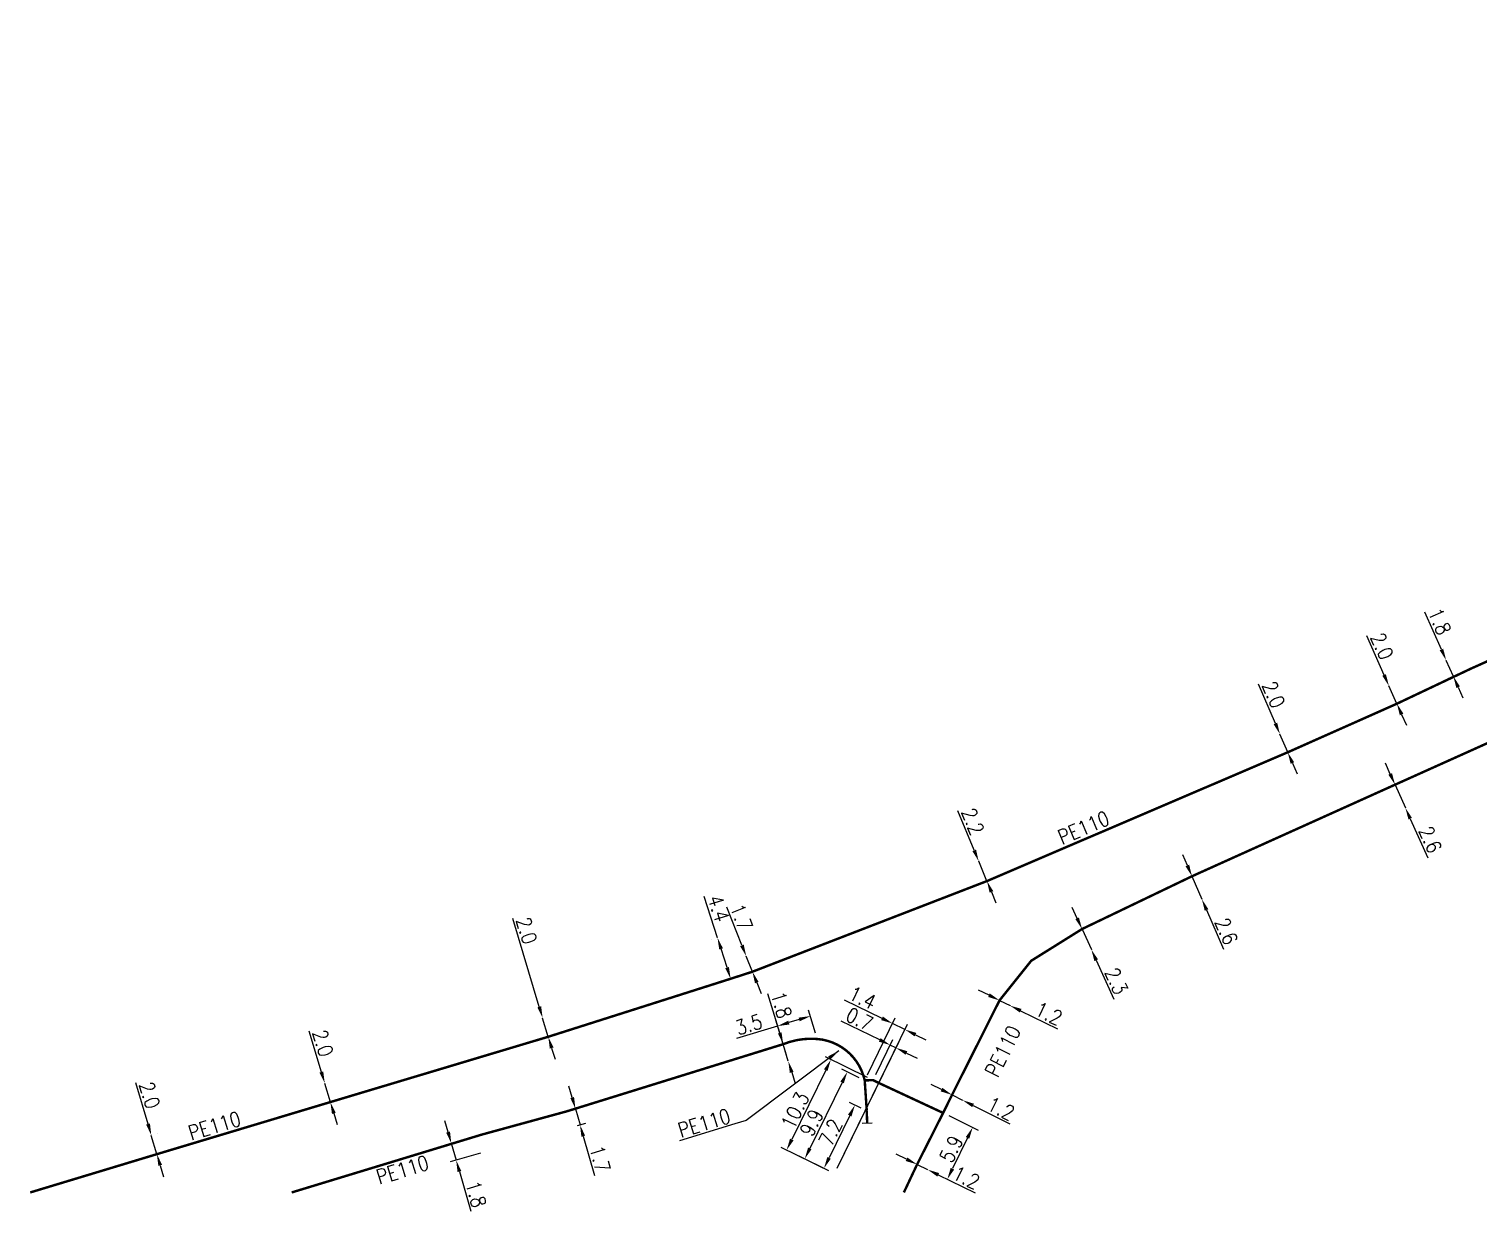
# Model space of a CAD drawing. Header units: millimetres. Extents: x 146997 to 147991, y 130998 to 131775.
# Drawn here: x 147347.2 to 147495.2, y 130998.1 to 131118.8 of the extents above; entities that cross this region are included whole.
import ezdxf
from ezdxf.enums import TextEntityAlignment as Align

# ---------------------------------------------------------------- set-up
doc = ezdxf.new("R2010")
doc.units = ezdxf.units.MM
doc.header["$PDMODE"] = 34
doc.linetypes.add('L_100_PE', pattern=[14, 10, -1.5, 1, -1.5])
doc.layers.get('0').update_dxf_attribs({"linetype": 'CONTINUOUS'})
doc.layers.get('Defpoints').update_dxf_attribs({"linetype": 'CONTINUOUS'})
doc.layers.add('L_140', color=3, linetype='CONTINUOUS')
doc.layers.add('L_340', color=7, linetype='CONTINUOUS')
doc.styles.get("Standard").update_dxf_attribs({"font": 'romans.shx', "width": 0.85})
doc.dimstyles.get("Standard").update_dxf_attribs({"dimtxt": 1.5, "dimasz": 1.2, "dimexe": 0.625, "dimexo": 0.625, "dimgap": 0.25, "dimtad": 1, "dimdec": 1, "dimzin": 0, "dimdsep": 46, "dimtxsty": 'Standard', "dimcen": -0.5, "dimadec": 0, "dimazin": 0, "dimtfac": 1, "dimtdec": 1, "dimtmove": 0, "dimatfit": 3, "dimfxl": 0, "dimtolj": 1, "dimtzin": 0, "dimarcsym": 0})

# ---------------------------------------------------------------- blocks, each defined once
blk = doc.blocks.new('*D289')
at = {"layer": 'Defpoints', "color": 0, "linetype": 'Continuous', "transparency": 16777216}
for p in [(147417.52, 131026.01), (147417.52, 131026.01), (147418.86, 131021.82)]:
    blk.add_point(p, dxfattribs=at)
at = {"layer": 'L_140', "color": 0, "linetype": 'Continuous', "lineweight": -2, "transparency": 16777216}
for p, q in [((147417.52, 131026.01), (147416.17, 131030.23)), ((147416.93, 131025.82), (147416.93, 131025.82)), ((147418.5, 131022.97), (147417.89, 131024.87)), ((147418.27, 131021.63), (147418.27, 131021.63))]:
    blk.add_line(p, q, dxfattribs=at)
at = {"layer": 'L_140', "color": 0, "linetype": 'Continuous', "transparency": 16777216}
for points in [[(147418.08, 131024.93), (147417.7, 131024.81), (147417.52, 131026.01)], [(147418.69, 131023.03), (147418.31, 131022.9), (147418.86, 131021.82)]]:
    blk.add_solid(points, dxfattribs=at)
at = {"layer": 'L_140', "color": 0, "linetype": 'Continuous', "transparency": 16777216, "insert": (147417.62, 131029), "char_height": 1.5, "attachment_point": 5, "rotation": 287.7363}
blk.add_mtext('\\A1;4.4', dxfattribs=at)
blk = doc.blocks.new('*D290')
at = {"layer": 'Defpoints', "color": 0, "linetype": 'Continuous', "transparency": 16777216}
for p in [(147399.66, 131017.81), (147399.66, 131017.81), (147400.24, 131015.9)]:
    blk.add_point(p, dxfattribs=at)
at = {"layer": 'L_140', "color": 0, "linetype": 'Continuous', "lineweight": -2, "transparency": 16777216}
for p, q in [((147399.32, 131018.96), (147396.61, 131027.97)), ((147400.24, 131015.9), (147399.66, 131017.81)), ((147400.58, 131014.75), (147400.93, 131013.6))]:
    blk.add_line(p, q, dxfattribs=at)
at = {"layer": 'L_140', "color": 0, "linetype": 'Continuous', "transparency": 16777216}
for points in [[(147399.51, 131019.02), (147399.13, 131018.9), (147399.66, 131017.81)], [(147400.78, 131014.8), (147400.39, 131014.69), (147400.24, 131015.9)]]:
    blk.add_solid(points, dxfattribs=at)
at = {"layer": 'L_140', "color": 0, "linetype": 'Continuous', "transparency": 16777216, "insert": (147398.02, 131026.74), "char_height": 1.5, "attachment_point": 5, "rotation": 286.7298}
blk.add_mtext('\\A1;2.0', dxfattribs=at)
blk = doc.blocks.new('*D291')
at = {"layer": 'Defpoints', "color": 0, "linetype": 'Continuous', "transparency": 16777216}
for p in [(147377.41, 131011.14), (147377.41, 131011.14), (147377.98, 131009.23)]:
    blk.add_point(p, dxfattribs=at)
at = {"layer": 'L_140', "color": 0, "linetype": 'Continuous', "lineweight": -2, "transparency": 16777216}
for p, q in [((147377.06, 131012.29), (147375.8, 131016.48)), ((147377.98, 131009.23), (147377.41, 131011.14)), ((147378.33, 131008.08), (147378.67, 131006.93))]:
    blk.add_line(p, q, dxfattribs=at)
at = {"layer": 'L_140', "color": 0, "linetype": 'Continuous', "transparency": 16777216}
for points in [[(147377.25, 131012.35), (147376.87, 131012.24), (147377.41, 131011.14)], [(147378.52, 131008.14), (147378.14, 131008.02), (147377.98, 131009.23)]]:
    blk.add_solid(points, dxfattribs=at)
at = {"layer": 'L_140', "color": 0, "linetype": 'Continuous', "transparency": 16777216, "insert": (147377.22, 131015.25), "char_height": 1.5, "attachment_point": 5, "rotation": 286.7217}
blk.add_mtext('\\A1;2.0', dxfattribs=at)
blk = doc.blocks.new('*D292')
at = {"layer": 'Defpoints', "color": 0, "linetype": 'Continuous', "transparency": 16777216}
for p in [(147359.69, 131005.83), (147359.69, 131005.83), (147360.26, 131003.91)]:
    blk.add_point(p, dxfattribs=at)
at = {"layer": 'L_140', "color": 0, "linetype": 'Continuous', "lineweight": -2, "transparency": 16777216}
for p, q in [((147359.35, 131006.98), (147358.12, 131011.18)), ((147360.26, 131003.91), (147359.69, 131005.83)), ((147360.29, 131006.01), (147360.29, 131006.01)), ((147360.86, 131004.09), (147360.86, 131004.09)), ((147360.6, 131002.76), (147360.94, 131001.61))]:
    blk.add_line(p, q, dxfattribs=at)
at = {"layer": 'L_140', "color": 0, "linetype": 'Continuous', "transparency": 16777216}
for points in [[(147359.55, 131007.04), (147359.16, 131006.93), (147359.69, 131005.83)], [(147360.79, 131002.82), (147360.41, 131002.71), (147360.26, 131003.91)]]:
    blk.add_solid(points, dxfattribs=at)
at = {"layer": 'L_140', "color": 0, "linetype": 'Continuous', "transparency": 16777216, "insert": (147359.52, 131009.94), "char_height": 1.5, "attachment_point": 5, "rotation": 286.4424}
blk.add_mtext('\\A1;2.0', dxfattribs=at)
blk = doc.blocks.new('*D293')
at = {"layer": 'Defpoints', "color": 0, "linetype": 'Continuous', "transparency": 16777216}
for p in [(147402.15, 131008.29), (147402.62, 131006.66), (147403.48, 131006.9)]:
    blk.add_point(p, dxfattribs=at)
at = {"layer": 'L_140', "color": 0, "linetype": 'Continuous', "lineweight": -2, "transparency": 16777216}
for p, q in [((147402.68, 131009.69), (147402.35, 131010.85)), ((147402.75, 131008.46), (147403.61, 131008.71)), ((147403.01, 131008.54), (147403.48, 131006.9)), ((147403.22, 131006.83), (147404.08, 131007.08)), ((147403.81, 131005.75), (147404.96, 131001.72))]:
    blk.add_line(p, q, dxfattribs=at)
at = {"layer": 'L_140', "color": 0, "linetype": 'Continuous', "transparency": 16777216}
for points in [[(147402.87, 131009.75), (147402.49, 131009.64), (147403.01, 131008.54)], [(147404, 131005.8), (147403.62, 131005.69), (147403.48, 131006.9)]]:
    blk.add_solid(points, dxfattribs=at)
at = {"layer": 'L_140', "color": 0, "linetype": 'Continuous', "transparency": 16777216, "insert": (147405.51, 131003.43), "char_height": 1.5, "attachment_point": 5, "rotation": 285.9638}
blk.add_mtext('\\A1;1.7', dxfattribs=at)
blk = doc.blocks.new('*D294')
at = {"layer": 'Defpoints', "color": 0, "linetype": 'Continuous', "transparency": 16777216}
for p in [(147393.42, 131005.9), (147393.92, 131004.17), (147390.83, 131003.29)]:
    blk.add_point(p, dxfattribs=at)
at = {"layer": 'L_140', "color": 0, "linetype": 'Continuous', "lineweight": -2, "transparency": 16777216}
for p, q in [((147390, 131006.17), (147389.67, 131007.32)), ((147392.82, 131005.73), (147389.73, 131004.84)), ((147390.33, 131005.02), (147390.83, 131003.29)), ((147393.32, 131004), (147390.23, 131003.11)), ((147391.16, 131002.13), (147392.31, 130998.1))]:
    blk.add_line(p, q, dxfattribs=at)
at = {"layer": 'L_140', "color": 0, "linetype": 'Continuous', "transparency": 16777216}
for points in [[(147390.2, 131006.22), (147389.81, 131006.11), (147390.33, 131005.02)], [(147391.35, 131002.19), (147390.97, 131002.08), (147390.83, 131003.29)]]:
    blk.add_solid(points, dxfattribs=at)
at = {"layer": 'L_140', "color": 0, "linetype": 'Continuous', "transparency": 16777216, "insert": (147392.86, 130999.82), "char_height": 1.5, "attachment_point": 5, "rotation": 285.9638}
blk.add_mtext('\\A1;1.8', dxfattribs=at)
blk = doc.blocks.new('*D297')
at = {"layer": 'Defpoints', "color": 0, "linetype": 'Continuous', "transparency": 16777216}
for p in [(147491.96, 131054.34), (147491.96, 131054.34), (147494.5, 131053.5)]:
    blk.add_point(p, dxfattribs=at)
at = {"layer": 'L_140', "color": 0, "linetype": 'Continuous', "lineweight": -2, "transparency": 16777216}
for p, q in [((147491.47, 131055.44), (147489.77, 131059.27)), ((147492.69, 131052.7), (147491.96, 131054.34)), ((147493.92, 131053.25), (147492.12, 131052.44)), ((147493.17, 131051.6), (147493.66, 131050.5))]:
    blk.add_line(p, q, dxfattribs=at)
at = {"layer": 'L_140', "color": 0, "linetype": 'Continuous', "transparency": 16777216}
for points in [[(147491.65, 131055.52), (147491.29, 131055.36), (147491.96, 131054.34)], [(147493.36, 131051.68), (147492.99, 131051.52), (147492.69, 131052.7)]]:
    blk.add_solid(points, dxfattribs=at)
at = {"layer": 'L_140', "color": 0, "linetype": 'Continuous', "transparency": 16777216, "insert": (147491.29, 131058.31), "char_height": 1.5, "attachment_point": 5, "rotation": 293.9613}
blk.add_mtext('\\A1;1.8', dxfattribs=at)
blk = doc.blocks.new('*D298')
at = {"layer": 'Defpoints', "color": 0, "linetype": 'Continuous', "transparency": 16777216}
for p in [(147486.1, 131051.74), (147486.1, 131051.74), (147486.92, 131049.91)]:
    blk.add_point(p, dxfattribs=at)
at = {"layer": 'L_140', "color": 0, "linetype": 'Continuous', "lineweight": -2, "transparency": 16777216}
for p, q in [((147485.62, 131052.84), (147483.84, 131056.83)), ((147486.92, 131049.91), (147486.1, 131051.74)), ((147487.4, 131048.82), (147487.89, 131047.72))]:
    blk.add_line(p, q, dxfattribs=at)
at = {"layer": 'L_140', "color": 0, "linetype": 'Continuous', "transparency": 16777216}
for points in [[(147485.8, 131052.92), (147485.43, 131052.76), (147486.1, 131051.74)], [(147487.59, 131048.9), (147487.22, 131048.73), (147486.92, 131049.91)]]:
    blk.add_solid(points, dxfattribs=at)
at = {"layer": 'L_140', "color": 0, "linetype": 'Continuous', "transparency": 16777216, "insert": (147485.4, 131055.79), "char_height": 1.5, "attachment_point": 5, "rotation": 293.9618}
blk.add_mtext('\\A1;2.0', dxfattribs=at)
blk = doc.blocks.new('*D299')
at = {"layer": 'Defpoints', "color": 0, "linetype": 'Continuous', "transparency": 16777216}
for p in [(147474.98, 131046.79), (147474.98, 131046.79), (147475.77, 131044.95)]:
    blk.add_point(p, dxfattribs=at)
at = {"layer": 'L_140', "color": 0, "linetype": 'Continuous', "lineweight": -2, "transparency": 16777216}
for p, q in [((147474.51, 131047.89), (147472.78, 131051.91)), ((147475.77, 131044.95), (147474.98, 131046.79)), ((147476.35, 131045.2), (147476.35, 131045.2)), ((147476.25, 131043.85), (147476.72, 131042.75))]:
    blk.add_line(p, q, dxfattribs=at)
at = {"layer": 'L_140', "color": 0, "linetype": 'Continuous', "transparency": 16777216}
for points in [[(147474.69, 131047.97), (147474.33, 131047.81), (147474.98, 131046.79)], [(147476.43, 131043.93), (147476.07, 131043.77), (147475.77, 131044.95)]]:
    blk.add_solid(points, dxfattribs=at)
at = {"layer": 'L_140', "color": 0, "linetype": 'Continuous', "transparency": 16777216, "insert": (147474.33, 131050.85), "char_height": 1.5, "attachment_point": 5, "rotation": 293.2798}
blk.add_mtext('\\A1;2.0', dxfattribs=at)
blk = doc.blocks.new('*D300')
at = {"layer": 'Defpoints', "color": 0, "linetype": 'Continuous', "transparency": 16777216}
for p in [(147444.2, 131033.83), (147444.2, 131033.83), (147445.05, 131031.8)]:
    blk.add_point(p, dxfattribs=at)
at = {"layer": 'L_140', "color": 0, "linetype": 'Continuous', "lineweight": -2, "transparency": 16777216}
for p, q in [((147443.74, 131034.94), (147442.07, 131038.98)), ((147445.05, 131031.8), (147444.2, 131033.83)), ((147445.51, 131030.69), (147445.97, 131029.58))]:
    blk.add_line(p, q, dxfattribs=at)
at = {"layer": 'L_140', "color": 0, "linetype": 'Continuous', "transparency": 16777216}
for points in [[(147443.93, 131035.02), (147443.56, 131034.86), (147444.2, 131033.83)], [(147445.69, 131030.77), (147445.32, 131030.61), (147445.05, 131031.8)]]:
    blk.add_solid(points, dxfattribs=at)
at = {"layer": 'L_140', "color": 0, "linetype": 'Continuous', "transparency": 16777216, "insert": (147443.6, 131037.9), "char_height": 1.5, "attachment_point": 5, "rotation": 292.5142}
blk.add_mtext('\\A1;2.2', dxfattribs=at)
blk = doc.blocks.new('*D301')
at = {"layer": 'Defpoints', "color": 0, "linetype": 'Continuous', "transparency": 16777216}
for p in [(147420.46, 131024.12), (147420.46, 131024.12), (147421.09, 131022.54)]:
    blk.add_point(p, dxfattribs=at)
at = {"layer": 'L_140', "color": 0, "linetype": 'Continuous', "lineweight": -2, "transparency": 16777216}
for p, q in [((147420.02, 131025.24), (147418.47, 131029.13)), ((147421.09, 131022.54), (147420.46, 131024.12)), ((147421.54, 131021.43), (147421.98, 131020.32))]:
    blk.add_line(p, q, dxfattribs=at)
at = {"layer": 'L_140', "color": 0, "linetype": 'Continuous', "transparency": 16777216}
for points in [[(147420.2, 131025.31), (147419.83, 131025.16), (147420.46, 131024.12)], [(147421.72, 131021.5), (147421.35, 131021.36), (147421.09, 131022.54)]]:
    blk.add_solid(points, dxfattribs=at)
at = {"layer": 'L_140', "color": 0, "linetype": 'Continuous', "transparency": 16777216, "insert": (147419.95, 131028.11), "char_height": 1.5, "attachment_point": 5, "rotation": 291.7406}
blk.add_mtext('\\A1;1.7', dxfattribs=at)
blk = doc.blocks.new('*D303')
at = {"layer": 'Defpoints', "color": 0, "linetype": 'Continuous', "transparency": 16777216}
for p in [(147486.73, 131041.64), (147487.79, 131039.27), (147487.79, 131039.27)]:
    blk.add_point(p, dxfattribs=at)
at = {"layer": 'L_140', "color": 0, "linetype": 'Continuous', "lineweight": -2, "transparency": 16777216}
for p, q in [((147486.24, 131042.73), (147485.74, 131043.83)), ((147486.73, 131041.64), (147487.79, 131039.27)), ((147488.28, 131038.17), (147490.07, 131034.18))]:
    blk.add_line(p, q, dxfattribs=at)
at = {"layer": 'L_140', "color": 0, "linetype": 'Continuous', "transparency": 16777216}
for points in [[(147486.42, 131042.82), (147486.05, 131042.65), (147486.73, 131041.64)], [(147488.46, 131038.25), (147488.1, 131038.09), (147487.79, 131039.27)]]:
    blk.add_solid(points, dxfattribs=at)
at = {"layer": 'L_140', "color": 0, "linetype": 'Continuous', "transparency": 16777216, "insert": (147490.33, 131036.04), "char_height": 1.5, "attachment_point": 5, "rotation": 294.1369}
blk.add_mtext('\\A1;2.6', dxfattribs=at)
blk = doc.blocks.new('*D304')
at = {"layer": 'Defpoints', "color": 0, "linetype": 'Continuous', "transparency": 16777216}
for p in [(147465.99, 131032.29), (147467, 131029.95), (147467, 131029.95)]:
    blk.add_point(p, dxfattribs=at)
at = {"layer": 'L_140', "color": 0, "linetype": 'Continuous', "lineweight": -2, "transparency": 16777216}
for p, q in [((147465.52, 131033.39), (147465.04, 131034.49)), ((147465.99, 131032.29), (147467, 131029.95)), ((147467.48, 131028.85), (147469.21, 131024.83))]:
    blk.add_line(p, q, dxfattribs=at)
at = {"layer": 'L_140', "color": 0, "linetype": 'Continuous', "transparency": 16777216}
for points in [[(147465.7, 131033.47), (147465.33, 131033.31), (147465.99, 131032.29)], [(147467.66, 131028.93), (147467.29, 131028.77), (147467, 131029.95)]]:
    blk.add_solid(points, dxfattribs=at)
at = {"layer": 'L_140', "color": 0, "linetype": 'Continuous', "transparency": 16777216, "insert": (147469.5, 131026.68), "char_height": 1.5, "attachment_point": 5, "rotation": 293.3399}
blk.add_mtext('\\A1;2.6', dxfattribs=at)
blk = doc.blocks.new('*D305')
at = {"layer": 'Defpoints', "color": 0, "linetype": 'Continuous', "transparency": 16777216}
for p in [(147454.76, 131026.9), (147455.71, 131024.81), (147455.71, 131024.81)]:
    blk.add_point(p, dxfattribs=at)
at = {"layer": 'L_140', "color": 0, "linetype": 'Continuous', "lineweight": -2, "transparency": 16777216}
for p, q in [((147454.26, 131027.99), (147453.76, 131029.09)), ((147454.76, 131026.9), (147455.71, 131024.81)), ((147456.21, 131023.72), (147458.02, 131019.74))]:
    blk.add_line(p, q, dxfattribs=at)
at = {"layer": 'L_140', "color": 0, "linetype": 'Continuous', "transparency": 16777216}
for points in [[(147454.44, 131028.08), (147454.08, 131027.91), (147454.76, 131026.9)], [(147456.39, 131023.8), (147456.02, 131023.63), (147455.71, 131024.81)]]:
    blk.add_solid(points, dxfattribs=at)
at = {"layer": 'L_140', "color": 0, "linetype": 'Continuous', "transparency": 16777216, "insert": (147458.27, 131021.59), "char_height": 1.5, "attachment_point": 5, "rotation": 294.4534}
blk.add_mtext('\\A1;2.3', dxfattribs=at)
blk = doc.blocks.new('*D306')
at = {"layer": 'Defpoints', "color": 0, "linetype": 'Continuous', "transparency": 16777216}
for p in [(147446.33, 131019.61), (147447.41, 131019.08), (147447.41, 131019.08)]:
    blk.add_point(p, dxfattribs=at)
at = {"layer": 'L_140', "color": 0, "linetype": 'Continuous', "lineweight": -2, "transparency": 16777216}
for p, q in [((147445.26, 131020.14), (147444.18, 131020.67)), ((147446.33, 131019.61), (147447.41, 131019.08)), ((147448.49, 131018.56), (147452.25, 131016.71))]:
    blk.add_line(p, q, dxfattribs=at)
at = {"layer": 'L_140', "color": 0, "linetype": 'Continuous', "transparency": 16777216}
for points in [[(147445.34, 131020.32), (147445.17, 131019.96), (147446.33, 131019.61)], [(147448.58, 131018.74), (147448.4, 131018.38), (147447.41, 131019.08)]]:
    blk.add_solid(points, dxfattribs=at)
at = {"layer": 'L_140', "color": 0, "linetype": 'Continuous', "transparency": 16777216, "insert": (147451.35, 131018.27), "char_height": 1.5, "attachment_point": 5, "rotation": 333.9233}
blk.add_mtext('\\A1;1.2', dxfattribs=at)
blk = doc.blocks.new('*D307')
at = {"layer": 'Defpoints', "color": 0, "linetype": 'Continuous', "transparency": 16777216}
for p in [(147440.57, 131008.12), (147441, 131001.35), (147441, 131001.35)]:
    blk.add_point(p, dxfattribs=at)
at = {"layer": 'L_140', "color": 0, "linetype": 'Continuous', "lineweight": -2, "transparency": 16777216}
for p, q in [((147441.14, 131007.85), (147444.15, 131006.37)), ((147443.06, 131005.57), (147441.52, 131002.43))]:
    blk.add_line(p, q, dxfattribs=at)
at = {"layer": 'L_140', "color": 0, "linetype": 'Continuous', "transparency": 16777216}
for points in [[(147442.88, 131005.66), (147443.24, 131005.48), (147443.59, 131006.65)], [(147441.34, 131002.51), (147441.7, 131002.34), (147441, 131001.35)]]:
    blk.add_solid(points, dxfattribs=at)
at = {"layer": 'L_140', "color": 0, "linetype": 'Continuous', "transparency": 16777216, "insert": (147441.4, 131004.44), "char_height": 1.5, "attachment_point": 5, "rotation": 63.9236}
blk.add_mtext('\\A1;5.9', dxfattribs=at)
blk = doc.blocks.new('*D308')
at = {"layer": 'Defpoints', "color": 0, "linetype": 'Continuous', "transparency": 16777216}
for p in [(147441.48, 131009.96), (147442.56, 131009.42), (147442.56, 131009.42)]:
    blk.add_point(p, dxfattribs=at)
at = {"layer": 'L_140', "color": 0, "linetype": 'Continuous', "lineweight": -2, "transparency": 16777216}
for p, q in [((147440.41, 131010.5), (147439.34, 131011.04)), ((147441.48, 131009.96), (147442.56, 131009.42)), ((147443.63, 131008.89), (147447.37, 131007))]:
    blk.add_line(p, q, dxfattribs=at)
at = {"layer": 'L_140', "color": 0, "linetype": 'Continuous', "transparency": 16777216}
for points in [[(147440.5, 131010.68), (147440.32, 131010.32), (147441.48, 131009.96)], [(147443.72, 131009.06), (147443.54, 131008.71), (147442.56, 131009.42)]]:
    blk.add_solid(points, dxfattribs=at)
at = {"layer": 'L_140', "color": 0, "linetype": 'Continuous', "transparency": 16777216, "insert": (147446.48, 131008.57), "char_height": 1.5, "attachment_point": 5, "rotation": 333.309}
blk.add_mtext('\\A1;1.2', dxfattribs=at)
blk = doc.blocks.new('*D146')
at = {"layer": 'Defpoints', "color": 0, "linetype": 'Continuous', "transparency": 16777216}
for p in [(147423.66, 131016.99), (147427.72, 131015.67), (147424.75, 131013.41)]:
    blk.add_point(p, dxfattribs=at)
at = {"layer": 'L_140', "color": 0, "linetype": 'Continuous', "lineweight": -2, "transparency": 16777216}
for p, q in [((147427.54, 131016.27), (147426.83, 131018.6)), ((147423.66, 131016.99), (147419.48, 131015.72)), ((147424.57, 131014.01), (147423.48, 131017.59)), ((147425.86, 131017.66), (147424.81, 131017.34))]:
    blk.add_line(p, q, dxfattribs=at)
at = {"layer": 'L_140', "color": 0, "linetype": 'Continuous', "transparency": 16777216}
for points in [[(147424.75, 131017.53), (147424.87, 131017.15), (147423.66, 131016.99)], [(147425.81, 131017.85), (147425.92, 131017.47), (147427.01, 131018.01)]]:
    blk.add_solid(points, dxfattribs=at)
at = {"layer": 'L_140', "color": 0, "linetype": 'Continuous', "transparency": 16777216, "insert": (147420.71, 131017.14), "char_height": 1.5, "attachment_point": 5, "rotation": 16.8684}
blk.add_mtext('\\A1;3.5', dxfattribs=at)
blk = doc.blocks.new('*D147')
at = {"layer": 'Defpoints', "color": 0, "linetype": 'Continuous', "transparency": 16777216}
for p in [(147424.23, 131015.14), (147424.75, 131013.41), (147424.75, 131013.41)]:
    blk.add_point(p, dxfattribs=at)
at = {"layer": 'L_140', "color": 0, "linetype": 'Continuous', "lineweight": -2, "transparency": 16777216}
for p, q in [((147423.88, 131016.29), (147422.66, 131020.29)), ((147424.75, 131013.41), (147424.23, 131015.14)), ((147425.1, 131012.27), (147425.44, 131011.12))]:
    blk.add_line(p, q, dxfattribs=at)
at = {"layer": 'L_140', "color": 0, "linetype": 'Continuous', "transparency": 16777216}
for points in [[(147424.07, 131016.34), (147423.69, 131016.23), (147424.23, 131015.14)], [(147425.29, 131012.32), (147424.91, 131012.21), (147424.75, 131013.41)]]:
    blk.add_solid(points, dxfattribs=at)
at = {"layer": 'L_140', "color": 0, "linetype": 'Continuous', "transparency": 16777216, "insert": (147424.05, 131019.15), "char_height": 1.5, "attachment_point": 5, "rotation": 286.8684}
blk.add_mtext('\\A1;1.8', dxfattribs=at)
blk = doc.blocks.new('*D148')
at = {"layer": 'Defpoints', "color": 0, "linetype": 'Continuous', "transparency": 16777216}
for p in [(147432.77, 131008.33), (147428.4, 131002.46), (147429.47, 131001.93)]:
    blk.add_point(p, dxfattribs=at)
at = {"layer": 'L_340', "color": 0, "linetype": 'Continuous', "lineweight": -2, "transparency": 16777216}
for p, q in [((147431.03, 131007.85), (147428.92, 131003.54)), ((147432.21, 131008.61), (147431, 131009.2)), ((147428.91, 131002.21), (147427.83, 131002.73))]:
    blk.add_line(p, q, dxfattribs=at)
at = {"layer": 'L_340', "color": 0, "linetype": 'Continuous', "transparency": 16777216}
for points in [[(147430.85, 131007.94), (147431.21, 131007.76), (147431.56, 131008.93)], [(147428.74, 131003.62), (147429.1, 131003.45), (147428.4, 131002.46)]]:
    blk.add_solid(points, dxfattribs=at)
at = {"layer": 'L_340', "color": 0, "linetype": 'Continuous', "transparency": 16777216, "insert": (147429.08, 131006.13), "char_height": 1.5, "attachment_point": 5, "rotation": 63.9416}
blk.add_mtext('\\A1;7.2', dxfattribs=at)
blk = doc.blocks.new('*D149')
at = {"layer": 'Defpoints', "color": 0, "linetype": 'Continuous', "transparency": 16777216}
for p in [(147432.56, 131011.44), (147426.43, 131003.42), (147429.47, 131001.93)]:
    blk.add_point(p, dxfattribs=at)
at = {"layer": 'L_140', "color": 0, "linetype": 'Continuous', "lineweight": -2, "transparency": 16777216}
for p, q in [((147432, 131011.71), (147430.22, 131012.59)), ((147430.25, 131011.24), (147426.96, 131004.5)), ((147428.91, 131002.21), (147425.87, 131003.69))]:
    blk.add_line(p, q, dxfattribs=at)
at = {"layer": 'L_140', "color": 0, "linetype": 'Continuous', "transparency": 16777216}
for points in [[(147430.07, 131011.32), (147430.43, 131011.15), (147430.78, 131012.31)], [(147426.78, 131004.59), (147427.13, 131004.41), (147426.43, 131003.42)]]:
    blk.add_solid(points, dxfattribs=at)
at = {"layer": 'L_140', "color": 0, "linetype": 'Continuous', "transparency": 16777216, "insert": (147427.13, 131007.13), "char_height": 1.5, "attachment_point": 5, "rotation": 63.9416}
blk.add_mtext('\\A1;9.9', dxfattribs=at)
blk = doc.blocks.new('*D150')
at = {"layer": 'Defpoints', "color": 0, "linetype": 'Continuous', "transparency": 16777216}
for p in [(147436.67, 131016.64), (147432.56, 131011.44), (147429.47, 131001.93)]:
    blk.add_point(p, dxfattribs=at)
at = {"layer": 'L_140', "color": 0, "linetype": 'Continuous', "lineweight": -2, "transparency": 16777216}
for p, q in [((147434.33, 131017.78), (147430.51, 131019.65)), ((147429.75, 131002.49), (147436.94, 131017.2)), ((147432.84, 131012), (147435.68, 131017.82)), ((147436.67, 131016.64), (147435.41, 131017.25)), ((147437.74, 131016.11), (147438.82, 131015.59))]:
    blk.add_line(p, q, dxfattribs=at)
at = {"layer": 'L_140', "color": 0, "linetype": 'Continuous', "transparency": 16777216}
for points in [[(147434.42, 131017.96), (147434.24, 131017.6), (147435.41, 131017.25)], [(147437.83, 131016.29), (147437.66, 131015.93), (147436.67, 131016.64)]]:
    blk.add_solid(points, dxfattribs=at)
at = {"layer": 'L_140', "color": 0, "linetype": 'Continuous', "transparency": 16777216, "insert": (147432.32, 131019.88), "char_height": 1.5, "attachment_point": 5, "rotation": 333.9416}
blk.add_mtext('\\A1;1.4', dxfattribs=at)
blk = doc.blocks.new('*D151')
at = {"layer": 'Defpoints', "color": 0, "linetype": 'Continuous', "transparency": 16777216}
for p in [(147433.41, 131011.47), (147424.58, 131004.32), (147429.47, 131001.93)]:
    blk.add_point(p, dxfattribs=at)
at = {"layer": 'L_140', "color": 0, "linetype": 'Continuous', "lineweight": -2, "transparency": 16777216}
for p, q in [((147432.85, 131011.74), (147428.55, 131013.85)), ((147428.58, 131012.5), (147425.11, 131005.4)), ((147428.91, 131002.21), (147424.02, 131004.6))]:
    blk.add_line(p, q, dxfattribs=at)
at = {"layer": 'L_140', "color": 0, "linetype": 'Continuous', "transparency": 16777216}
for points in [[(147428.4, 131012.58), (147428.76, 131012.41), (147429.11, 131013.57)], [(147424.93, 131005.49), (147425.29, 131005.31), (147424.58, 131004.32)]]:
    blk.add_solid(points, dxfattribs=at)
at = {"layer": 'L_140', "color": 0, "linetype": 'Continuous', "transparency": 16777216, "insert": (147425.46, 131008.38), "char_height": 1.5, "attachment_point": 5, "rotation": 63.9416}
blk.add_mtext('\\A1;10.3', dxfattribs=at)
blk = doc.blocks.new('*D152')
at = {"layer": 'Defpoints', "color": 0, "linetype": 'Continuous', "transparency": 16777216}
for p in [(147435.75, 131014.77), (147433.41, 131011.47), (147429.47, 131001.93)]:
    blk.add_point(p, dxfattribs=at)
at = {"layer": 'L_140', "color": 0, "linetype": 'Continuous', "lineweight": -2, "transparency": 16777216}
for p, q in [((147434.09, 131015.58), (147430.16, 131017.5)), ((147429.75, 131002.49), (147436.03, 131015.33)), ((147433.69, 131012.03), (147435.44, 131015.61)), ((147435.75, 131014.77), (147435.17, 131015.05)), ((147436.83, 131014.24), (147437.91, 131013.71))]:
    blk.add_line(p, q, dxfattribs=at)
at = {"layer": 'L_140', "color": 0, "linetype": 'Continuous', "transparency": 16777216}
for points in [[(147434.18, 131015.76), (147434, 131015.4), (147435.17, 131015.05)], [(147436.92, 131014.42), (147436.74, 131014.06), (147435.75, 131014.77)]]:
    blk.add_solid(points, dxfattribs=at)
at = {"layer": 'L_140', "color": 0, "linetype": 'Continuous', "transparency": 16777216, "insert": (147432.03, 131017.7), "char_height": 1.5, "attachment_point": 5, "rotation": 333.9416}
blk.add_mtext('\\A1;0.7', dxfattribs=at)
blk = doc.blocks.new('L_340_07')
at = {"color": 0, "linetype": 'Continuous', "const_width": 0.25, "flags": 128}
blk.add_lwpolyline([(0, 0), (1.25, 0)], dxfattribs=at)
at = {"color": 0, "linetype": 'Continuous', "flags": 128}
blk.add_lwpolyline([(1.25, -0.5), (1.25, 0.5)], dxfattribs=at)
at = {"color": 0, "linetype": 'Continuous', "width": 0.75, "flags": 3}
for tag, p in [('DEF_LEG', (0.72, -3.47)), ('DEF_COUP', (0.72, -5.97)), ('DEF_TYPE', (0.72, -8.47))]:
    blk.add_attdef(tag, text='', height=1.2, dxfattribs=at).set_placement(p, align=Align.MIDDLE)
blk = doc.blocks.new('*D153')
at = {"layer": 'Defpoints', "color": 0, "linetype": 'Continuous', "transparency": 16777216}
for p in [(147437.91, 131002.86), (147438.99, 131002.33), (147438.99, 131002.33)]:
    blk.add_point(p, dxfattribs=at)
at = {"layer": 'L_140', "color": 0, "linetype": 'Continuous', "lineweight": -2, "transparency": 16777216}
for p, q in [((147436.83, 131003.39), (147435.76, 131003.91)), ((147437.91, 131002.86), (147438.99, 131002.33)), ((147440.07, 131001.8), (147443.83, 130999.96))]:
    blk.add_line(p, q, dxfattribs=at)
at = {"layer": 'L_140', "color": 0, "linetype": 'Continuous', "transparency": 16777216}
for points in [[(147436.92, 131003.57), (147436.75, 131003.21), (147437.91, 131002.86)], [(147440.16, 131001.98), (147439.98, 131001.62), (147438.99, 131002.33)]]:
    blk.add_solid(points, dxfattribs=at)
at = {"layer": 'L_140', "color": 0, "linetype": 'Continuous', "transparency": 16777216, "insert": (147442.93, 131001.52), "char_height": 1.5, "attachment_point": 5, "rotation": 333.9236}
blk.add_mtext('\\A1;1.2', dxfattribs=at)

msp = doc.modelspace()

# ---------------------------------------------------------------- linework, layer by layer
at = {"layer": 'L_140', "linetype": 'L_100_PE', "const_width": 0.25, "flags": 128}
for points in [[(147436.56, 131000), (147437.91, 131002.86), (147440.57, 131008.12), (147441.48, 131009.96), (147446.33, 131019.61), (147449.57, 131023.66), (147454.76, 131026.9), (147465.99, 131032.29), (147486.73, 131041.64), (147505.32, 131050), (147609.08, 131096.21), (147609.78, 131096.51), (147610.52, 131096.83), (147614.24, 131098.45), (147628.31, 131103.75), (147641.71, 131108.24), (147648.7, 131110.25), (147654.69, 131111.52), (147680.93, 131115.89), (147696.2, 131118.34), (147706.38, 131119.86), (147706.86, 131120.23), (147707.62, 131120.36), (147708.41, 131120.51), (147708.89, 131120.38), (147717.41, 131121.96), (147728.24, 131123.74), (147752.74, 131127.87), (147772.16, 131131.29), (147790.38, 131134.13), (147806.64, 131136.83), (147832.98, 131141.28), (147832.98, 131141.28), (147845.95, 131143.45), (147855.24, 131144.04), (147860.77, 131143.73), (147870.19, 131141.49), (147886.86, 131133.57), (147895.27, 131129.09), (147904, 131124.13), (147908.89, 131120.03), (147910.13, 131117.34), (147911.11, 131114.05), (147911.44, 131113)], [(147581.53, 131104.85), (147582.57, 131103.91), (147583.05, 131103.47), (147583.62, 131102.95), (147584.05, 131101.76), (147584.22, 131101.02), (147584.44, 131097.32), (147584.11, 131095.71), (147583.53, 131094.12), (147582.68, 131092.92), (147574.66, 131088.71), (147564.76, 131084.3), (147557.5, 131081.01), (147549.95, 131078.04), (147535.21, 131071.67), (147523.78, 131066.57), (147522.8, 131066.16), (147506.6, 131058.93), (147494.5, 131053.5), (147486.92, 131049.91), (147475.77, 131044.95), (147445.05, 131031.8), (147421.09, 131022.54), (147418.86, 131021.82), (147400.24, 131015.9), (147377.98, 131009.23), (147360.26, 131003.91), (147347.32, 131000)], [(147432.56, 131011.44), (147433.41, 131011.47), (147433.41, 131011.47), (147434, 131011.18), (147440.57, 131008.12)], [(147436.56, 131000), (147436.56, 131000)]]:
    msp.add_lwpolyline(points, dxfattribs=at)
msp.add_lwpolyline([(147432.77, 131008.33), (147432.77, 131008.33), (147432.56, 131011.44, 0.330355), (147427.72, 131015.67, 0.118384), (147424.23, 131015.14), (147424.23, 131015.14), (147424.23, 131015.14), (147402.15, 131008.29), (147393.42, 131005.9), (147374.03, 131000)], format="xyb", dxfattribs=at)

# ---------------------------------------------------------------- block references
at = {"layer": 'L_340', "rotation": 271.83094912557}
msp.add_blockref('L_340_07', (147432.77, 131008.33), dxfattribs=at)

# ---------------------------------------------------------------- texts
at = {"layer": 'L_140', "linetype": 'Continuous', "width": 0.85}
for rotation, p in [(23.1729, (147452.7, 131035.49)), (63.3086, (147446.12, 131011.64)), (16.673, (147363.74, 131005.31)), (16.9197, (147382.95, 131000.8))]:
    msp.add_text('PE110', height=1.5, rotation=rotation, dxfattribs=at).set_placement(p)
at = {"layer": 'L_140', "linetype": 'Continuous', "insert": (147418.99, 131007.16), "char_height": 1.5, "attachment_point": 9, "rotation": 16.8684}
msp.add_mtext('\\A1;PE110', dxfattribs=at)

# ---------------------------------------------------------------- dimensions: what is measured, and where the dimension line sits
at = {"layer": 'L_140', "linetype": 'Continuous'}
for base, p1, p2, angle, picture, middle in [((147491.96, 131054.34), (147494.5, 131053.5), (147491.96, 131054.34), 293.9613, '*D297', (147490.37, 131057.9)), ((147486.1, 131051.74), (147486.92, 131049.91), (147486.1, 131051.74), 293.9618, '*D298', (147484.49, 131055.38)), ((147474.98, 131046.79), (147475.77, 131044.95), (147474.98, 131046.79), 293.2798, '*D299', (147473.41, 131050.45)), ((147487.79, 131039.27), (147486.73, 131041.64), (147487.79, 131039.27), 114.1369, '*D303', (147489.42, 131035.63)), ((147444.2, 131033.83), (147445.05, 131031.8), (147444.2, 131033.83), 292.5142, '*D300', (147442.68, 131037.51)), ((147467.0008, 131029.9483), (147465.9905, 131032.2896), (147467.0008, 131029.9483), 113.3399, '*D304', (147468.5799, 131026.2887)), ((147417.52, 131026.01), (147418.86, 131021.82), (147417.52, 131026.01), 287.7363, '*D289', (147416.67, 131028.7)), ((147420.46, 131024.12), (147421.09, 131022.54), (147420.46, 131024.12), 291.7406, '*D301', (147419.02, 131027.74)), ((147455.71, 131024.81), (147454.76, 131026.9), (147455.71, 131024.81), 114.4534, '*D305', (147457.36, 131021.18)), ((147399.66, 131017.81), (147400.24, 131015.9), (147399.66, 131017.81), 286.7298, '*D290', (147397.07, 131026.45)), ((147436.67, 131016.64), (147432.56, 131011.44), (147429.47, 131001.93), 153.9416, '*D150', (147431.88, 131018.98)), ((147424.75, 131013.41), (147424.23, 131015.14), (147424.75, 131013.41), 106.8684, '*D147', (147423.1, 131018.86)), ((147447.41, 131019.08), (147446.33, 131019.61), (147447.41, 131019.08), 153.9233, '*D306', (147450.91, 131017.37)), ((147423.66, 131016.99), (147427.72, 131015.67), (147424.75, 131013.41), 16.8684, '*D146', (147421, 131016.18)), ((147435.75, 131014.77), (147433.41, 131011.47), (147429.47, 131001.93), 153.9416, '*D152', (147431.59, 131016.8)), ((147377.41, 131011.14), (147377.98, 131009.23), (147377.41, 131011.14), 286.7217, '*D291', (147376.26, 131014.96)), ((147424.58, 131004.32), (147433.41, 131011.47), (147429.47, 131001.93), 63.9416, '*D151', (147426.36, 131007.94)), ((147426.43, 131003.42), (147432.56, 131011.44), (147429.47, 131001.93), 63.9416, '*D149', (147428.03, 131006.69)), ((147359.69, 131005.83), (147360.26, 131003.91), (147359.69, 131005.83), 286.4424, '*D292', (147358.57, 131009.66)), ((147403.48, 131006.9), (147402.15, 131008.29), (147402.62, 131006.66), 105.9638, '*D293', (147404.55, 131003.16)), ((147442.56, 131009.42), (147441.48, 131009.96), (147442.56, 131009.42), 153.309, '*D308', (147446.04, 131007.67)), ((147441, 131001.35), (147440.57, 131008.12), (147441, 131001.35), 63.9236, '*D307', (147442.29, 131004)), ((147390.83, 131003.29), (147393.42, 131005.9), (147393.92, 131004.17), 105.9638, '*D294', (147391.9, 130999.54)), ((147438.99, 131002.33), (147437.91, 131002.86), (147438.99, 131002.33), 153.9236, '*D153', (147442.49, 131000.62))]:
    dim = msp.add_linear_dim(base=base, p1=p1, p2=p2, angle=angle, dimstyle='Standard', dxfattribs=at)
    dim.commit()
    dim.dimension.update_dxf_attribs({"geometry": picture, "text_midpoint": middle, "dimtype": 160})
at = {"layer": 'L_340', "linetype": 'Continuous'}
dim = msp.add_linear_dim(base=(147428.4, 131002.46), p1=(147432.77, 131008.33), p2=(147429.47, 131001.93), angle=63.9416, dimstyle='Standard', dxfattribs=at)
dim.commit()
dim.dimension.update_dxf_attribs({"geometry": '*D148', "text_midpoint": (147429.98, 131005.69), "dimtype": 160})

# ---------------------------------------------------------------- leaders
at = {"layer": 'L_140', "linetype": 'Continuous', "annotation_type": 0, "has_hookline": 1, "hookline_direction": 1, "text_width": 5.65, "horizontal_direction": (0.956974, 0.290174, 0)}
msp.add_leader([(147429.9, 131014.46), (147420.45, 131007.34), (147419.3, 131006.99)], dimstyle='Standard', dxfattribs=at)

doc.saveas('drawing.dxf')
